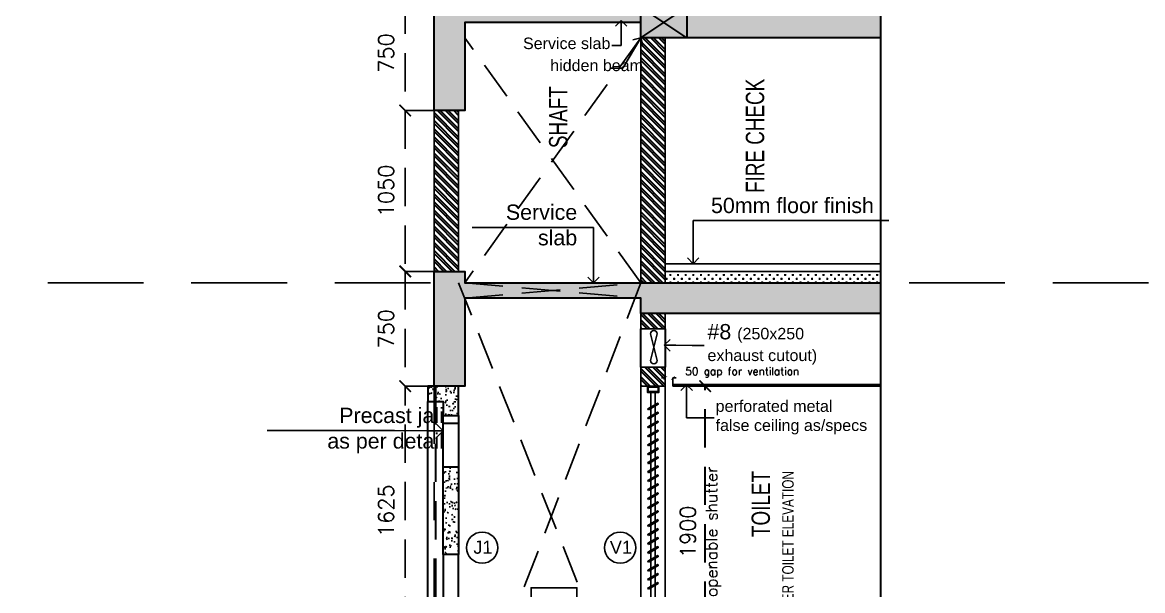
# Model space of a CAD drawing. Header units: millimetres. Extents: x 1066295 to 1300022, y -5734212 to -5454663.
# Drawn here: x 1200437 to 1207752, y -5492002 to -5488293 of the extents above; entities that cross this region are included whole.
import ezdxf
from ezdxf.enums import TextEntityAlignment as Align

# ---------------------------------------------------------------- set-up
doc = ezdxf.new("R2010")
doc.units = ezdxf.units.MM
doc.header["$LTSCALE"] = 1000
doc.header["$MEASUREMENT"] = 0
for name, pattern in [('AUDIT_D_120904163729-0', [0]), ('T9_PROFILE SECTIONS$0$( Hidden )', [0.375, 0.25, -0.125]), ('T9_PROFILE SECTIONS$0$AUDIT_D_120904163729-0', [0]), ('T9_PROFILE SECTIONS$0$HIDDEN', [0.375, 0.25, -0.125]), ('T9_PROFILE SECTIONS$0$HIDDEN2', [0.1875, 0.125, -0.0625]), ('T9_PROFILE SECTIONS$0$PHANTOM2', [1.25, 0.625, -0.125, 0.125, -0.125, 0.125, -0.125]), ('T9_PROFILE SECTIONS$0$T10(T7 IS SIMILAR BUT MIRROR) - DIMENSION & TEXTING$0$HIDDEN', [0.375, 0.25, -0.125])]:
    doc.linetypes.add(name, pattern=pattern)
doc.layers.get('0').update_dxf_attribs({"linetype": 'AUDIT_D_120904163729-0'})
for name, color, linetype in [('T9_PROFILE SECTIONS$0$A-BUILDING LINE TURNS HERE', 252, 'T9_PROFILE SECTIONS$0$PHANTOM2'), ('T9_PROFILE SECTIONS$0$A-FALSE CEILING', 1, 'T9_PROFILE SECTIONS$0$AUDIT_D_120904163729-0'), ('T9_PROFILE SECTIONS$0$A-SUNK SLAB', 251, 'T9_PROFILE SECTIONS$0$AUDIT_D_120904163729-0'), ('T9_PROFILE SECTIONS$0$a-wall', 6, 'Continuous'), ('T9_PROFILE SECTIONS$0$Elev 01', 8, 'Continuous'), ('T9_PROFILE SECTIONS$0$ELEV 5', 8, 'Continuous'), ('T9_PROFILE SECTIONS$0$F.F.L', 36, 'Continuous'), ('T9_PROFILE SECTIONS$0$HATCH', 8, 'Continuous'), ('T9_PROFILE SECTIONS$0$HATCH 150', 8, 'Continuous'), ('T9_PROFILE SECTIONS$0$Leader', 2, 'T9_PROFILE SECTIONS$0$AUDIT_D_120904163729-0'), ('T9_PROFILE SECTIONS$0$LEVEL', 7, 'Continuous'), ('T9_PROFILE SECTIONS$0$T10(T7 IS SIMILAR BUT MIRROR) - DIMENSION & TEXTING$0$A-DIMENSIONS', 2, 'T9_PROFILE SECTIONS$0$T10(T7 IS SIMILAR BUT MIRROR) - DIMENSION & TEXTING$0$HIDDEN'), ('T9_PROFILE SECTIONS$0$TEXT ROOM', 7, 'Continuous'), ('T9_PROFILE SECTIONS$0$TYPICAL UNITS$0$a-door-no', 104, 'Continuous'), ('T9_PROFILE SECTIONS$0$WINDOW DETAILS$0$a-dim', 1, 'Continuous'), ('T9_PROFILE SECTIONS$0$WINDOW DETAILS$0$Thin', 1, 'Continuous')]:
    doc.layers.add(name, color=color, linetype=linetype)
for name, color, linetype, lineweight in [('T9_PROFILE SECTIONS$0$A-DIMENSION', 2, 'Continuous', 35), ('T9_PROFILE SECTIONS$0$A-SLAB', 3, 'Continuous', 35), ('T9_PROFILE SECTIONS$0$a-Text', 4, 'Continuous', 0), ('T9_PROFILE SECTIONS$0$ele', 1, 'Continuous', 30), ('T9_PROFILE SECTIONS$0$ELE-1', 4, 'Continuous', 30), ('T9_PROFILE SECTIONS$0$NON-STRUCT -150', 230, 'Continuous', 30), ('T9_PROFILE SECTIONS$0$R0-18-10-2014-T1-1st Podium Floor Plan$0$Text', 7, 'Continuous', 0)]:
    doc.layers.add(name, color=color, linetype=linetype, lineweight=lineweight)
doc.styles.add('T9_PROFILE SECTIONS$0$ARIAL ARROW', font='arial.ttf')
doc.styles.add('T9_PROFILE SECTIONS$0$Romans 1', font='romans.shx', dxfattribs={"height": 100})
doc.styles.add('T9_PROFILE SECTIONS$0$RSP_TXT 500', font='swisscl.ttf', dxfattribs={"height": 250})
doc.styles.add('T9_PROFILE SECTIONS$0$TYPICAL UNITS$0$LODHA STANDERD', font='sanss___.ttf')
doc.dimstyles.new('T9_PROFILE SECTIONS$0$ALPINE S', dxfattribs={"dimscale": 0, "dimtxt": 100, "dimasz": 75, "dimexe": 0, "dimexo": 0, "dimgap": 75, "dimtad": 1, "dimdec": 0, "dimzin": 0, "dimdsep": 46, "dimtxsty": 'T9_PROFILE SECTIONS$0$Romans 1', "dimblk": 'T9_PROFILE SECTIONS$0$_ArchTick', "dimcen": 0.09, "dimclrd": 256, "dimclre": 256, "dimclrt": 7, "dimadec": 0, "dimazin": 0, "dimtfac": 1, "dimtdec": 0, "dimtofl": 0, "dimtmove": 1, "dimatfit": 0, "dimldrblk": 'T9_PROFILE SECTIONS$0$_Open90', "dimfxl": 1, "dimtolj": 1, "dimtzin": 0, "dimarcsym": 0})
pattern_1 = [(315, (-35451.59, 240579.79), (26.5165043, 26.5165043), []), (315, (-35451.59, 240562.112), (26.5165043, 26.5165043), [])]

# ---------------------------------------------------------------- blocks, each defined once
blk = doc.blocks.new('T9_PROFILE SECTIONS$0$_ArchTick')
at = {"color": 0, "linetype": 'ByBlock', "const_width": 0.15}
blk.add_lwpolyline([(-0.5, -0.5), (0.5, 0.5)], dxfattribs=at)
blk = doc.blocks.new('*D370')
at = {"layer": 'T9_PROFILE SECTIONS$0$A-DIMENSION', "linetype": 'T9_PROFILE SECTIONS$0$HIDDEN', "lineweight": -2, "transparency": 16777216}
for p, q in [((1168948.7, -5428765.3), (1169147.6, -5428765.3)), ((1168887.3, -5430665.3), (1169147.6, -5430665.3))]:
    blk.add_line(p, q, dxfattribs=at)
at = {"layer": 'T9_PROFILE SECTIONS$0$A-DIMENSION', "linetype": 'T9_PROFILE SECTIONS$0$HIDDEN', "transparency": 16777216}
blk.add_line((1169147.6, -5430665.3), (1169147.6, -5428765.3), dxfattribs=at)
at = {"layer": 'T9_PROFILE SECTIONS$0$A-DIMENSION', "linetype": 'ByBlock', "transparency": 16777216, "xscale": 75, "yscale": 75, "zscale": 75}
for p, rotation in [((1169147.6, -5428765.3), 90), ((1169147.6, -5430665.3), 270)]:
    blk.add_blockref('T9_PROFILE SECTIONS$0$_ArchTick', p, dxfattribs=dict(at, rotation=rotation))
at = {"layer": 'T9_PROFILE SECTIONS$0$A-DIMENSION', "color": 7, "linetype": 'ByBlock', "transparency": 16777216, "insert": (1169118.1, -5429715.4), "char_height": 100, "attachment_point": 5, "rotation": 90, "style": 'T9_PROFILE SECTIONS$0$Romans 1'}
blk.add_mtext('\\A1;1900 \\P{\\H0.75x;openable shutter}', dxfattribs=at)
blk = doc.blocks.new('T9_PROFILE SECTIONS$0$_Open90')
at = {"color": 0, "linetype": 'ByBlock', "lineweight": -2}
for p, q in [((0, 0), (-1, 0)), ((-0.5, 0.5), (0, 0)), ((0, 0), (-0.5, -0.5))]:
    blk.add_line(p, q, dxfattribs=at)
blk = doc.blocks.new('T9_PROFILE SECTIONS$0$TYPICAL UNITS$0$B-flat-33')
at = {"layer": 'T9_PROFILE SECTIONS$0$TYPICAL UNITS$0$a-door-no'}
blk.add_ellipse((14108, 1402), major_axis=(0, -181), ratio=0.999989, dxfattribs=at)
at = {"layer": 'T9_PROFILE SECTIONS$0$TYPICAL UNITS$0$a-door-no', "style": 'T9_PROFILE SECTIONS$0$TYPICAL UNITS$0$LODHA STANDERD', "oblique": 0, "width": 0.999989}
blk.add_attdef('OP1', text='', height=150, rotation=0.7592, dxfattribs=at).set_placement((14117, 1332), align=Align.CENTER)
blk = doc.blocks.new('*D365')
at = {"layer": 'T9_PROFILE SECTIONS$0$T10(T7 IS SIMILAR BUT MIRROR) - DIMENSION & TEXTING$0$A-DIMENSIONS', "linetype": 'T9_PROFILE SECTIONS$0$HIDDEN', "lineweight": -2, "transparency": 16777216}
for p, q in [((1167377.4, -5431015.3), (1167188.9, -5431015.3)), ((1167377.4, -5431765.3), (1167188.9, -5431765.3))]:
    blk.add_line(p, q, dxfattribs=at)
at = {"layer": 'T9_PROFILE SECTIONS$0$T10(T7 IS SIMILAR BUT MIRROR) - DIMENSION & TEXTING$0$A-DIMENSIONS', "lineweight": -2, "transparency": 16777216}
blk.add_line((1167188.9, -5431015.3), (1167188.9, -5431765.3), dxfattribs=at)
at = {"layer": 'T9_PROFILE SECTIONS$0$T10(T7 IS SIMILAR BUT MIRROR) - DIMENSION & TEXTING$0$A-DIMENSIONS', "linetype": 'ByBlock', "lineweight": -2, "transparency": 16777216, "xscale": 75, "yscale": 75, "zscale": 75}
for p, rotation in [((1167188.9, -5431015.3), 90), ((1167188.9, -5431765.3), 270)]:
    blk.add_blockref('T9_PROFILE SECTIONS$0$_ArchTick', p, dxfattribs=dict(at, rotation=rotation))
at = {"layer": 'T9_PROFILE SECTIONS$0$T10(T7 IS SIMILAR BUT MIRROR) - DIMENSION & TEXTING$0$A-DIMENSIONS', "color": 7, "linetype": 'ByBlock', "transparency": 16777216, "insert": (1167063.9, -5431390.3), "char_height": 100, "attachment_point": 5, "rotation": 90, "style": 'T9_PROFILE SECTIONS$0$Romans 1', "bg_fill": 3, "box_fill_scale": 1.25, "bg_fill_color": 256, "bg_fill_true_color": 13158600, "bg_fill_transparency": 0}
blk.add_mtext('\\A1;750', dxfattribs=at)
blk = doc.blocks.new('*D367')
at = {"layer": 'T9_PROFILE SECTIONS$0$T10(T7 IS SIMILAR BUT MIRROR) - DIMENSION & TEXTING$0$A-DIMENSIONS', "linetype": 'T9_PROFILE SECTIONS$0$HIDDEN', "lineweight": -2, "transparency": 16777216}
for p, q in [((1167462.4, -5428765.3), (1167188.9, -5428765.3)), ((1167387.4, -5430390.3), (1167188.9, -5430390.3))]:
    blk.add_line(p, q, dxfattribs=at)
at = {"layer": 'T9_PROFILE SECTIONS$0$T10(T7 IS SIMILAR BUT MIRROR) - DIMENSION & TEXTING$0$A-DIMENSIONS', "lineweight": -2, "transparency": 16777216}
blk.add_line((1167188.9, -5430390.3), (1167188.9, -5428765.3), dxfattribs=at)
at = {"layer": 'T9_PROFILE SECTIONS$0$T10(T7 IS SIMILAR BUT MIRROR) - DIMENSION & TEXTING$0$A-DIMENSIONS', "linetype": 'ByBlock', "lineweight": -2, "transparency": 16777216, "xscale": 75, "yscale": 75, "zscale": 75}
for p, rotation in [((1167188.9, -5428765.3), 90), ((1167188.9, -5430390.3), 270)]:
    blk.add_blockref('T9_PROFILE SECTIONS$0$_ArchTick', p, dxfattribs=dict(at, rotation=rotation))
at = {"layer": 'T9_PROFILE SECTIONS$0$T10(T7 IS SIMILAR BUT MIRROR) - DIMENSION & TEXTING$0$A-DIMENSIONS', "color": 7, "linetype": 'ByBlock', "transparency": 16777216, "insert": (1167063.9, -5429577.8), "char_height": 100, "attachment_point": 5, "rotation": 90, "style": 'T9_PROFILE SECTIONS$0$Romans 1', "bg_fill": 3, "box_fill_scale": 1.25, "bg_fill_color": 256, "bg_fill_true_color": 13158600, "bg_fill_transparency": 0}
blk.add_mtext('\\A1;1625', dxfattribs=at)
blk = doc.blocks.new('*D368')
at = {"layer": 'T9_PROFILE SECTIONS$0$T10(T7 IS SIMILAR BUT MIRROR) - DIMENSION & TEXTING$0$A-DIMENSIONS', "lineweight": -2, "transparency": 16777216}
for p, q in [((1168887.3, -5428711.2), (1168862.3, -5428711.2)), ((1168937.3, -5428711.2), (1168962.3, -5428711.2))]:
    blk.add_line(p, q, dxfattribs=at)
at = {"layer": 'T9_PROFILE SECTIONS$0$T10(T7 IS SIMILAR BUT MIRROR) - DIMENSION & TEXTING$0$A-DIMENSIONS', "linetype": 'T9_PROFILE SECTIONS$0$HIDDEN', "lineweight": -2, "transparency": 16777216}
for p, q in [((1168887.3, -5428765.3), (1168887.3, -5428711.2)), ((1168937.3, -5428753.3), (1168937.3, -5428711.2))]:
    blk.add_line(p, q, dxfattribs=at)
at = {"layer": 'T9_PROFILE SECTIONS$0$T10(T7 IS SIMILAR BUT MIRROR) - DIMENSION & TEXTING$0$A-DIMENSIONS', "linetype": 'ByBlock', "lineweight": -2, "transparency": 16777216, "xscale": 25, "yscale": 25, "zscale": 25}
blk.add_blockref('T9_PROFILE SECTIONS$0$_ArchTick', (1168887.3, -5428711.2), dxfattribs=at)
at = {"layer": 'T9_PROFILE SECTIONS$0$T10(T7 IS SIMILAR BUT MIRROR) - DIMENSION & TEXTING$0$A-DIMENSIONS', "color": 7, "linetype": 'ByBlock', "transparency": 16777216, "insert": (1169372.9, -5428675.4), "char_height": 100, "attachment_point": 5, "style": 'T9_PROFILE SECTIONS$0$Romans 1', "bg_fill": 3, "box_fill_scale": 1.25, "bg_fill_color": 256, "bg_fill_true_color": 13158600, "bg_fill_transparency": 0}
blk.add_mtext('\\A1;{\\H0.5x; 50 gap for ventilation}', dxfattribs=at)
at = {"layer": 'T9_PROFILE SECTIONS$0$T10(T7 IS SIMILAR BUT MIRROR) - DIMENSION & TEXTING$0$A-DIMENSIONS', "linetype": 'ByBlock', "lineweight": -2, "transparency": 16777216, "xscale": 25, "yscale": 25, "zscale": 25, "rotation": 180}
blk.add_blockref('T9_PROFILE SECTIONS$0$_ArchTick', (1168937.3, -5428711.2), dxfattribs=at)
blk = doc.blocks.new('*D833')
at = {"layer": 'T9_PROFILE SECTIONS$0$T10(T7 IS SIMILAR BUT MIRROR) - DIMENSION & TEXTING$0$A-DIMENSIONS', "linetype": 'T9_PROFILE SECTIONS$0$HIDDEN', "lineweight": -2, "transparency": 16777216}
for p, q in [((1204870.4, -5486470.1), (1204682, -5486470.1)), ((1204870.4, -5487520.1), (1204682, -5487520.1))]:
    blk.add_line(p, q, dxfattribs=at)
at = {"layer": 'T9_PROFILE SECTIONS$0$T10(T7 IS SIMILAR BUT MIRROR) - DIMENSION & TEXTING$0$A-DIMENSIONS', "lineweight": -2, "transparency": 16777216}
blk.add_line((1204682, -5486470.1), (1204682, -5487520.1), dxfattribs=at)
at = {"layer": 'T9_PROFILE SECTIONS$0$T10(T7 IS SIMILAR BUT MIRROR) - DIMENSION & TEXTING$0$A-DIMENSIONS', "linetype": 'ByBlock', "lineweight": -2, "transparency": 16777216, "xscale": 75, "yscale": 75, "zscale": 75}
for p, rotation in [((1204682, -5486470.1), 90), ((1204682, -5487520.1), 270)]:
    blk.add_blockref('T9_PROFILE SECTIONS$0$_ArchTick', p, dxfattribs=dict(at, rotation=rotation))
at = {"layer": 'T9_PROFILE SECTIONS$0$T10(T7 IS SIMILAR BUT MIRROR) - DIMENSION & TEXTING$0$A-DIMENSIONS', "color": 7, "linetype": 'ByBlock', "transparency": 16777216, "insert": (1204557, -5486995.1), "char_height": 100, "attachment_point": 5, "rotation": 90, "style": 'T9_PROFILE SECTIONS$0$Romans 1', "bg_fill": 3, "box_fill_scale": 1.25, "bg_fill_color": 256, "bg_fill_true_color": 13158600, "bg_fill_transparency": 0}
blk.add_mtext('\\A1;1050', dxfattribs=at)
blk = doc.blocks.new('*D834')
at = {"layer": 'T9_PROFILE SECTIONS$0$T10(T7 IS SIMILAR BUT MIRROR) - DIMENSION & TEXTING$0$A-DIMENSIONS', "linetype": 'T9_PROFILE SECTIONS$0$HIDDEN', "lineweight": -2, "transparency": 16777216}
for p, q in [((1204950.4, -5487520.1), (1204682, -5487520.1)), ((1204855.4, -5488270.1), (1204682, -5488270.1))]:
    blk.add_line(p, q, dxfattribs=at)
at = {"layer": 'T9_PROFILE SECTIONS$0$T10(T7 IS SIMILAR BUT MIRROR) - DIMENSION & TEXTING$0$A-DIMENSIONS', "lineweight": -2, "transparency": 16777216}
blk.add_line((1204682, -5487520.1), (1204682, -5488270.1), dxfattribs=at)
at = {"layer": 'T9_PROFILE SECTIONS$0$T10(T7 IS SIMILAR BUT MIRROR) - DIMENSION & TEXTING$0$A-DIMENSIONS', "linetype": 'ByBlock', "lineweight": -2, "transparency": 16777216, "xscale": 75, "yscale": 75, "zscale": 75}
for p, rotation in [((1204682, -5487520.1), 90), ((1204682, -5488270.1), 270)]:
    blk.add_blockref('T9_PROFILE SECTIONS$0$_ArchTick', p, dxfattribs=dict(at, rotation=rotation))
at = {"layer": 'T9_PROFILE SECTIONS$0$T10(T7 IS SIMILAR BUT MIRROR) - DIMENSION & TEXTING$0$A-DIMENSIONS', "color": 7, "linetype": 'ByBlock', "transparency": 16777216, "insert": (1204557, -5487895.1), "char_height": 100, "attachment_point": 5, "rotation": 90, "style": 'T9_PROFILE SECTIONS$0$Romans 1', "bg_fill": 3, "box_fill_scale": 1.25, "bg_fill_color": 256, "bg_fill_true_color": 13158600, "bg_fill_transparency": 0}
blk.add_mtext('\\A1;750', dxfattribs=at)
blk = doc.blocks.new('T9_PROFILE SECTIONS$0$B')
at = {"layer": 'T9_PROFILE SECTIONS$0$HATCH'}
h = blk.add_hatch(dxfattribs=at)
h.set_pattern_fill('ACET-2D-AR-CONC', color=256, scale=15, angle=270, style=0)
h.set_pattern_definition([(320, (-35451.59, 237579.79), (56.8664047, 67.7707421), [11.25, -123.75]), (265, (-35451.59, 237579.79), (110.1647147, -9.6381637), [9, -99]), (10.4514445, (-35452.37, 237570.82), (-18.8833355, 102.3694433), [9.5610288, -105.1713168]), (316.1842, (-35421.59, 237579.79), (91.8756695, 95.7541912), [16.875, -185.625]), (6.6356355, (-35423.66, 237566.45), (-18.0433002, 155.098745), [14.3415513, -157.757064]), (261.184164, (-35421.59, 237579.79), (163.918685, -25.4223465), [13.5, -148.5]), (291, (-35429.09, 237564.79), (82.592386, 31.7042466), [11.25, -123.75]), (236, (-35429.09, 237564.79), (91.679556, -61.8386414), [9, -99]), (341.4514447, (-35434.12, 237557.33), (33.1139531, 98.6891554), [9.5610285, -105.1713168]), (307.5, (-35451.59, 237579.79), (30.54807037, 23.44035882), [0, -97.8, 0, -100.5, 0, -99.375]), (277.5, (-35451.59, 237579.79), (53.0472573, 6.9838039), [0, -57.3, 0, -95.55, 0, -37.875]), (237.5, (-35451.59, 237613.24), (33.87903438, -21.58332527), [0, -37.5, 0, -117, 0, -155.25]), (227.5, (-35451.59, 237628.24), (51.7347507, -47.4061649), [0, -48.75, 0, -77.7, 0, -110.25])])
h.paths.add_polyline_path([(1167437.4, -5429864), (1167437.4, -5429291.6), (1167537.4, -5429291.6), (1167537.4, -5429864)])
edge = h.paths.add_edge_path()
edge.add_line((1167387.4, -5428765.3), (1167337.4, -5428765.3))
edge.add_line((1167337.4, -5428765.3), (1167337.4, -5428865.3))
edge.add_line((1167337.4, -5428865.3), (1167387.4, -5428865.3))
edge.add_line((1167387.4, -5428865.3), (1167437.4, -5428865.3))
edge.add_line((1167437.4, -5428865.3), (1167437.4, -5428955.3))
edge.add_line((1167437.4, -5428955.3), (1167537.4, -5428955.3))
edge.add_line((1167537.4, -5428955.3), (1167537.4, -5428765.3))
edge.add_line((1167537.4, -5428765.3), (1167387.4, -5428765.3))
edge.add_line((1167387.4, -5430390.3), (1167387.4, -5430390.3))
edge.add_line((1167387.4, -5430390.3), (1167337.4, -5430390.3))
edge.add_line((1167337.4, -5430390.3), (1167337.4, -5430290.3))
edge.add_line((1167337.4, -5430290.3), (1167387.4, -5430290.3))
edge.add_line((1167387.4, -5430290.3), (1167437.4, -5430290.3))
edge.add_line((1167437.4, -5430290.3), (1167437.4, -5430200.3))
edge.add_line((1167437.4, -5430200.3), (1167537.4, -5430200.3))
edge.add_line((1167537.4, -5430200.3), (1167537.4, -5430390.3))
edge.add_line((1167537.4, -5430390.3), (1167387.4, -5430390.3))
at = {"layer": 'T9_PROFILE SECTIONS$0$HATCH 150'}
h = blk.add_hatch(color=8, dxfattribs=at)
h.dxf.hatch_style = 1
h.paths.add_polyline_path([(1170292.4, -5431290.3), (1170292.4, -5431090.3), (1168927.3, -5431090.3), (1168727.3, -5431090.3), (1168727.3, -5431090.3), (1167577.4, -5431090.3), (1167577.4, -5431015.3), (1167377.4, -5431015.3), (1167377.4, -5431765.3), (1167577.4, -5431765.3), (1167577.4, -5431190.3), (1168727.3, -5431190.3), (1168727.3, -5431290.3)])
at = {"layer": 'T9_PROFILE SECTIONS$0$NON-STRUCT -150'}
h = blk.add_hatch(dxfattribs=at)
h.set_pattern_fill('ANSI32', color=8, scale=100, angle=270)
h.set_pattern_definition(pattern_1)
h.paths.add_polyline_path([(1168727.3, -5428390.3), (1168887.3, -5428390.3), (1168887.3, -5428290.3), (1168727.3, -5428290.3)])
h = blk.add_hatch(dxfattribs=at)
h.set_pattern_fill('ANSI32', color=8, scale=100, angle=270)
h.set_pattern_definition(pattern_1)
h.paths.add_polyline_path([(1168887.3, -5428640.3), (1168727.3, -5428640.3), (1168727.3, -5428765.3), (1168887.3, -5428765.3)])
at = {"layer": 'T9_PROFILE SECTIONS$0$A-FALSE CEILING', "linetype": 'ByBlock'}
for p, q in [((1170292.4, -5428753.3), (1168937.3, -5428753.3)), ((1168937.3, -5428765.3), (1168937.3, -5428753.3)), ((1170292.4, -5428765.3), (1168937.3, -5428765.3))]:
    blk.add_line(p, q, dxfattribs=at)
at = {"layer": 'T9_PROFILE SECTIONS$0$A-SLAB', "linetype": 'ByBlock'}
for p, q in [((1169027.3, -5431290.3), (1168727.3, -5431090.3)), ((1168727.3, -5431290.3), (1169027.3, -5431090.3))]:
    blk.add_line(p, q, dxfattribs=at)
blk.add_lwpolyline([(1170292.4, -5431290.3), (1168727.3, -5431290.3), (1168727.3, -5431190.3), (1167577.4, -5431190.3), (1167577.4, -5431765.3), (1167377.4, -5431765.3), (1167377.4, -5431015.3), (1167577.4, -5431015.3), (1167577.4, -5431090.3), (1168727.3, -5431090.3), (1168727.3, -5431090.3), (1168727.3, -5431090.3), (1168927.3, -5431090.3), (1168927.3, -5431090.3), (1170292.4, -5431090.3)], dxfattribs=at)
blk.add_lwpolyline([(1168727.3, -5431090.3), (1169027.3, -5431090.3), (1169027.3, -5431290.3), (1168727.3, -5431290.3)], close=True, dxfattribs=at)
at = {"layer": 'T9_PROFILE SECTIONS$0$a-wall', "linetype": 'ByBlock'}
for points in [[(1168727.3, -5428390.3), (1168727.3, -5428290.3), (1168887.3, -5428290.3), (1168887.3, -5428390.3)], [(1168727.3, -5428390.3), (1168887.3, -5428390.3)], [(1168887.3, -5428640.3), (1168887.3, -5428765.3), (1168727.3, -5428765.3), (1168727.3, -5428640.3)], [(1168887.3, -5428640.3), (1168727.3, -5428640.3)]]:
    blk.add_lwpolyline(points, dxfattribs=at)
at = {"layer": 'T9_PROFILE SECTIONS$0$ele', "color": 3}
blk.add_lwpolyline([(1167387.4, -5428765.3), (1167387.4, -5428765.3), (1167337.4, -5428765.3), (1167337.4, -5428865.3), (1167387.4, -5428865.3), (1167437.4, -5428865.3), (1167437.4, -5428955.3), (1167537.4, -5428955.3), (1167537.4, -5428765.3), (1167387.4, -5428765.3)], dxfattribs=at)
blk.add_lwpolyline([(1167437.4, -5429864), (1167437.4, -5429291.6), (1167537.4, -5429291.6), (1167537.4, -5429864)], close=True, dxfattribs=at)
at = {"layer": 'T9_PROFILE SECTIONS$0$ELE-1', "color": 5, "linetype": 'T9_PROFILE SECTIONS$0$HIDDEN'}
blk.add_line((1167387.4, -5428765.3), (1167387.4, -5430390.3), dxfattribs=at)
at = {"layer": 'T9_PROFILE SECTIONS$0$ELE-1', "color": 5}
for p, q in [((1167337.4, -5430290.3), (1167337.4, -5428865.3)), ((1167437.4, -5429291.6), (1167437.4, -5428955.3)), ((1167537.4, -5428955.3), (1167537.4, -5429291.6)), ((1167437.4, -5429005.9), (1167537.4, -5429005.9)), ((1167437.4, -5429864), (1167437.4, -5430200.3)), ((1167537.4, -5430200.3), (1167537.4, -5429864))]:
    blk.add_line(p, q, dxfattribs=at)
at = {"layer": 'T9_PROFILE SECTIONS$0$Elev 01', "linetype": 'ByBlock'}
for points in [[(1168727.3, -5430665.3), (1168887.3, -5430665.3), (1168887.3, -5428765.3), (1168727.3, -5428765.3)], [(1168776.7, -5428920), (1168841.6, -5428882.5), (1168837.6, -5428875.5), (1168772.7, -5428913)], [(1168776.7, -5428978.5), (1168841.6, -5428941), (1168837.6, -5428934), (1168772.7, -5428971.5)], [(1168776.7, -5429037), (1168841.6, -5428999.5), (1168837.6, -5428992.5), (1168772.7, -5429030)], [(1168776.7, -5429095.5), (1168841.6, -5429058), (1168837.6, -5429051), (1168772.7, -5429088.5)], [(1168776.7, -5429154), (1168841.6, -5429116.5), (1168837.6, -5429109.5), (1168772.7, -5429147)], [(1168776.7, -5429212.5), (1168841.6, -5429175), (1168837.6, -5429168), (1168772.7, -5429205.5)], [(1168776.7, -5429271), (1168841.6, -5429233.5), (1168837.6, -5429226.5), (1168772.7, -5429264)], [(1168776.7, -5429329.5), (1168841.6, -5429292), (1168837.6, -5429285), (1168772.7, -5429322.5)], [(1168776.7, -5429388), (1168841.6, -5429350.5), (1168837.6, -5429343.5), (1168772.7, -5429381)], [(1168776.7, -5429446.5), (1168841.6, -5429409), (1168837.6, -5429402), (1168772.7, -5429439.5)], [(1168776.7, -5429505), (1168841.6, -5429467.5), (1168837.6, -5429460.5), (1168772.7, -5429498)], [(1168776.7, -5429563.5), (1168841.6, -5429526), (1168837.6, -5429519), (1168772.7, -5429556.5)], [(1168776.7, -5429622), (1168841.6, -5429584.5), (1168837.6, -5429577.5), (1168772.7, -5429615)], [(1168776.7, -5429680.5), (1168841.6, -5429643), (1168837.6, -5429636), (1168772.7, -5429673.5)], [(1168776.7, -5429739), (1168841.6, -5429701.5), (1168837.6, -5429694.5), (1168772.7, -5429732)], [(1168776.7, -5429797.5), (1168841.6, -5429760), (1168837.6, -5429753), (1168772.7, -5429790.5)], [(1168776.7, -5429856), (1168841.6, -5429818.5), (1168837.6, -5429811.5), (1168772.7, -5429849)], [(1168776.7, -5429914.5), (1168841.6, -5429877), (1168837.6, -5429870), (1168772.7, -5429907.5)], [(1168776.7, -5429973), (1168841.6, -5429935.5), (1168837.6, -5429928.5), (1168772.7, -5429966)], [(1168776.7, -5430031.5), (1168841.6, -5429994), (1168837.6, -5429987), (1168772.7, -5430024.5)], [(1168776.7, -5430090), (1168841.6, -5430052.5), (1168837.6, -5430045.5), (1168772.7, -5430083)]]:
    blk.add_lwpolyline(points, close=True, dxfattribs=at)
at = {"layer": 'T9_PROFILE SECTIONS$0$ELEV 5', "linetype": 'T9_PROFILE SECTIONS$0$HIDDEN'}
for p, q in [((1168727.3, -5431090.3), (1167537.4, -5428090.3)), ((1168727.3, -5428090.3), (1167577.4, -5431090.3))]:
    blk.add_line(p, q, dxfattribs=at)
at = {"layer": 'T9_PROFILE SECTIONS$0$F.F.L', "linetype": 'Continuous', "ltscale": 0.1}
blk.add_lwpolyline([(1168010.4, -5430780.2), (1168310.4, -5430780.2), (1168310.4, -5430080.2), (1168010.4, -5430080.2)], close=True, dxfattribs=at)
at = {"layer": 'T9_PROFILE SECTIONS$0$NON-STRUCT -150', "color": 8}
for p, q in [((1168727.3, -5428640.3), (1168727.3, -5428390.3)), ((1168887.3, -5428390.3), (1168887.3, -5428640.3))]:
    blk.add_line(p, q, dxfattribs=at)
at = {"layer": 'T9_PROFILE SECTIONS$0$WINDOW DETAILS$0$a-dim', "ltscale": 30}
for p, q in [((1168793.5, -5430625.3), (1168793.5, -5428805.3)), ((1168821.2, -5430625.3), (1168821.2, -5428805.3))]:
    blk.add_line(p, q, dxfattribs=at)
for points in [[(1168770.6, -5428765.3), (1168846.1, -5428765.3), (1168846.1, -5428805.3), (1168770.6, -5428805.3)], [(1168775.6, -5428770.3), (1168841.1, -5428770.3), (1168841.1, -5428800.3), (1168775.6, -5428800.3)]]:
    blk.add_lwpolyline(points, close=True, dxfattribs=at)
at = {"layer": 'T9_PROFILE SECTIONS$0$WINDOW DETAILS$0$Thin'}
for p, q in [((1168790.7, -5428422.7), (1168834.4, -5428597.3)), ((1168834.4, -5428422.7), (1168790.7, -5428597.3))]:
    blk.add_line(p, q, dxfattribs=at)
for centre, start, end in [((1168812.6, -5428422.7), 0, 180), ((1168812.6, -5428597.3), 180, 0)]:
    blk.add_arc(centre, 21.8, start, end, dxfattribs=at)
at = {"layer": 'T9_PROFILE SECTIONS$0$TEXT ROOM', "ltscale": 0.1, "xscale": 0.5625, "yscale": 0.5625, "zscale": 0.5625}
for p, values in [((1159755.8, -5430607.6), {'OP1': 'J1'}), ((1160657.4, -5430607.6), {'OP1': 'V1'})]:
    blk.add_blockref('T9_PROFILE SECTIONS$0$TYPICAL UNITS$0$B-flat-33', p, dxfattribs=at).add_auto_attribs(values)
at = {"layer": 'T9_PROFILE SECTIONS$0$a-Text', "insert": (1169450.6, -5429318.9), "char_height": 120, "width": 1106.248, "attachment_point": 3, "rotation": 90, "style": 'T9_PROFILE SECTIONS$0$RSP_TXT 500'}
blk.add_mtext('TOILET\\P{\\H0.625x;*REFER TOILET ELEVATION}', dxfattribs=at)
at = {"layer": 'T9_PROFILE SECTIONS$0$R0-18-10-2014-T1-1st Podium Floor Plan$0$Text', "style": 'T9_PROFILE SECTIONS$0$ARIAL ARROW'}
for s, insert, char_height, width, attachment_point in [('#8 {\\H0.75x;(250x250 exhaust cutout)}', (1169162.7, -5428359.2, 0), 100, 856.031, 1), ('Precast jali \\Pas per detail', (1167441.2, -5428905.5, 0), 100, 1131.401, 3), ('perforated metal false ceiling as/specs', (1169215.9, -5428857.3, 0), 75, 992.409, 1), ('Service slab  ', (1168528.8, -5431289.4), 75, 774.719, 3), ('hidden beam', (1168741.7, -5431433.2), 75, 807.719, 3)]:
    blk.add_mtext(s, dxfattribs=dict(at, insert=insert, char_height=char_height, width=width, attachment_point=attachment_point))
at = {"layer": 'T9_PROFILE SECTIONS$0$A-DIMENSION', "linetype": 'ByBlock'}
dim = blk.add_linear_dim(base=(1169147.6, -5428765.3), p1=(1168887.3, -5430665.3), p2=(1168948.7, -5428765.3), angle=90, text='<> \\P{\\H0.75x;openable shutter}', dimstyle='T9_PROFILE SECTIONS$0$ALPINE S', override={"dimscale": 1, "dimfxl": 5, "dimlwd": 65535, "dimarcsym": 1}, dxfattribs=at)
dim.commit()
dim.dimension.update_dxf_attribs({"geometry": '*D370', "text_midpoint": (1169326.4, -5429715.4), "dimtype": 128})
at = {"layer": 'T9_PROFILE SECTIONS$0$Leader'}
for points, override in [([(1168880.6, -5428498), (1169062.8, -5428498.3), (1169141.4, -5428498.3)], {"dimscale": 1, "dimtad": 0}), ([(1169026.4, -5428755.7, 0), (1169026.6, -5428972, 0), (1169205.9, -5428972, 0)], {"dimscale": 1, "dimtad": 0}), ([(1167437.4, -5429056.3), (1167119.9, -5429054.9), (1166286.8, -5429054.9)], {"dimscale": 1, "dimasz": 100, "dimtad": 0}), ([(1168599.1, -5431177.2), (1168599.1, -5431340.2), (1168537.4, -5431340.2)], {"dimscale": 1, "dimtad": 0}), ([(1168727.3, -5431290.3), (1168610.6, -5431489.1), (1168532.1, -5431489.1)], {"dimscale": 1, "dimtad": 0})]:
    blk.add_leader(points, dimstyle='T9_PROFILE SECTIONS$0$ALPINE S', override=override, dxfattribs=at)
at = {"layer": 'T9_PROFILE SECTIONS$0$T10(T7 IS SIMILAR BUT MIRROR) - DIMENSION & TEXTING$0$A-DIMENSIONS', "linetype": 'ByBlock'}
dim = blk.add_linear_dim(base=(1168887.3, -5428711.2), p1=(1168937.3, -5428753.3), p2=(1168887.3, -5428765.3), text='{\\H0.5x; <> gap for ventilation}', dimstyle='T9_PROFILE SECTIONS$0$ALPINE S', override={"dimscale": 1, "dimasz": 25, "dimfxl": 5, "dimtfill": 1, "dimarcsym": 1}, dxfattribs=at)
dim.commit()
dim.dimension.update_dxf_attribs({"geometry": '*D368', "text_midpoint": (1169372.9, -5428783.7), "dimtype": 128})
for base, p1, p2, picture, middle in [((1167188.9, -5428765.3), (1167387.4, -5430390.3), (1167462.4, -5428765.3), '*D367', (1167063.9, -5429577.8)), ((1167188.9, -5431765.3), (1167377.4, -5431015.3), (1167377.4, -5431765.3), '*D365', (1167063.9, -5431390.3))]:
    dim = blk.add_linear_dim(base=base, p1=p1, p2=p2, angle=90, dimstyle='T9_PROFILE SECTIONS$0$ALPINE S', override={"dimscale": 1, "dimfxl": 5, "dimtfill": 1, "dimarcsym": 1}, dxfattribs=at)
    dim.commit()
    dim.dimension.update_dxf_attribs({"geometry": picture, "text_midpoint": middle})
blk = doc.blocks.new('T9_PROFILE SECTIONS')
at = {"layer": 'T9_PROFILE SECTIONS$0$A-SUNK SLAB', "linetype": 'ByBlock'}
h = blk.add_hatch(dxfattribs=at)
h.set_pattern_fill('CROSS', color=256, scale=100)
h.set_pattern_definition([(0, (-1131813.092, 5701082.943), (25, 25), [12.5, -37.5]), (90, (-1131806.842, 5701076.693), (-25, 25), [12.5, -37.5])])
h.paths.add_polyline_path([(1207785.4618, -5487595.0577), (1207785.4618, -5487520.0577), (1206380.3889, -5487520.0577), (1206380.3889, -5487595.0577)])
at = {"layer": 'T9_PROFILE SECTIONS$0$HATCH 150'}
h = blk.add_hatch(color=8, dxfattribs=at)
h.dxf.hatch_style = 1
h.paths.add_polyline_path([(1205070.4033, -5487695.0531), (1206220.3889, -5487695.0531), (1206220.3889, -5487795.0531), (1207785.4618, -5487795.0531), (1207785.4618, -5487595.0531), (1206420.3889, -5487595.0531), (1206220.3889, -5487595.0531), (1205070.4033, -5487595.0531), (1205070.4033, -5487520.0531), (1204870.4033, -5487520.0531), (1204870.4033, -5488270.0531), (1205070.4033, -5488270.0531)])
at = {"layer": 'T9_PROFILE SECTIONS$0$NON-STRUCT -150'}
h = blk.add_hatch(dxfattribs=at)
h.set_pattern_fill('ANSI32', color=8, scale=100, angle=270)
h.set_pattern_definition([(315, (2041.455, 130075), (26.5165043, 26.5165043), []), (315, (2041.455, 130057.323), (26.5165043, 26.5165043), [])])
h.paths.add_polyline_path([(1206220.3889, -5485995.0531), (1206380.3889, -5485995.0531), (1206380.3889, -5487595.0577), (1206220.3889, -5487595.0577)])
h = blk.add_hatch(dxfattribs=at)
h.set_pattern_fill('ANSI32', color=8, scale=100, angle=270)
h.paths.add_polyline_path([(1205030.4033, -5487520.0577), (1204870.4033, -5487520.0577), (1204870.4033, -5486470.0577), (1205030.4033, -5486470.0577)])
at = {"layer": 'T9_PROFILE SECTIONS$0$A-BUILDING LINE TURNS HERE', "ltscale": 2}
blk.add_line((1204870.4033, -5454895.1209, -0.01), (1204870.4033, -5549694.6717, -0.01), dxfattribs=at)
at = {"layer": 'T9_PROFILE SECTIONS$0$A-SLAB', "linetype": 'ByBlock', "elevation": -0.01}
blk.add_lwpolyline([(1207785.4618, -5487795.0531), (1206220.3889, -5487795.0531), (1206220.3889, -5487695.0531), (1205070.4033, -5487695.0531), (1205070.4033, -5488270.0531), (1204870.4033, -5488270.0531), (1204870.4033, -5487520.0531), (1205070.4033, -5487520.0531), (1205070.4033, -5487595.0531), (1206220.3889, -5487595.0531), (1206220.3889, -5487595.0531), (1206220.3889, -5487595.0531), (1206420.3889, -5487595.0531), (1206420.3889, -5487595.0531), (1207785.4618, -5487595.0531)], dxfattribs=at)
at = {"layer": 'T9_PROFILE SECTIONS$0$A-SUNK SLAB', "linetype": 'ByBlock', "elevation": -0.01}
blk.add_lwpolyline([(1207785.4618, -5487520.0577), (1206380.3889, -5487520.0577), (1206380.3889, -5487595.0577), (1207785.4618, -5487595.0577)], dxfattribs=at)
at = {"layer": 'T9_PROFILE SECTIONS$0$a-wall', "linetype": 'ByBlock', "elevation": -0.01}
for points in [[(1206220.3889, -5485995.0531), (1206380.3889, -5485995.0531), (1206380.3889, -5487595.0577), (1206220.3889, -5487595.0577)], [(1205030.4033, -5487520.0577), (1204870.4033, -5487520.0577), (1204870.4033, -5486470.0577), (1205030.4033, -5486470.0577)], [(1206220.3889, -5487795.0531), (1206380.3889, -5487795.0531), (1206380.3889, -5488270.0531), (1206220.3889, -5488270.0531)]]:
    blk.add_lwpolyline(points, close=True, dxfattribs=at)
at = {"layer": 'T9_PROFILE SECTIONS$0$F.F.L', "linetype": 'Continuous', "ltscale": 0.1, "elevation": -0.01}
blk.add_lwpolyline([(1206380.3889, -5487470.0577), (1207785.4618, -5487470.0577)], dxfattribs=at)
at = {"layer": 'T9_PROFILE SECTIONS$0$LEVEL', "color": 1, "linetype": 'T9_PROFILE SECTIONS$0$HIDDEN2', "ltscale": 5}
blk.add_line((1261097.5948, -5487595.054, -0.01), (1103452.4742, -5487595.054, -0.01), dxfattribs=at)
at = {"layer": 'T9_PROFILE SECTIONS$0$a-Text', "insert": (1206906.0578, -5486263.3707, -0.01), "char_height": 120, "attachment_point": 3, "rotation": 90, "style": 'T9_PROFILE SECTIONS$0$RSP_TXT 500'}
blk.add_mtext_dynamic_manual_height_columns('FIRE CHECK', width=1106.247749, gutter_width=500, heights=[0], dxfattribs=at)
at = {"layer": 'T9_PROFILE SECTIONS$0$R0-18-10-2014-T1-1st Podium Floor Plan$0$Text', "char_height": 100, "style": 'T9_PROFILE SECTIONS$0$ARIAL ARROW'}
for s, insert, width, attachment_point in [('50mm floor finish   ', (1206678.8655, -5487039.7418, -0.01), 1133.401091, 1), ('Service slab  ', (1205805.1226, -5487083.6086, -0.01), 639.998241, 3)]:
    blk.add_mtext(s, dxfattribs=dict(at, insert=insert, width=width, attachment_point=attachment_point))
at = {"layer": 'T9_PROFILE SECTIONS$0$Leader'}
blk.add_leader([(1206562.229, -5487470.0577, -0.0201), (1206562.229, -5487189.1382, -0.0201), (1207839.8007, -5487189.1382, -0.0201)], dimstyle='T9_PROFILE SECTIONS$0$ALPINE S', override={"dimscale": 1, "dimtad": 0}, dxfattribs=at)
at = {"linetype": 'ByBlock'}
blk.add_blockref('T9_PROFILE SECTIONS$0$B', (37493.0457, -54704.789, -0.01), dxfattribs=at)
at = {"layer": 'T9_PROFILE SECTIONS$0$ELEV 5', "linetype": 'T9_PROFILE SECTIONS$0$HIDDEN'}
for p, q in [((1206220.3889, -5485995.0531, -0.01), (1205070.4033, -5487595.0531, -0.01)), ((1206220.3889, -5487595.0531, -0.01), (1205070.4033, -5485995.0531, -0.01))]:
    blk.add_line(p, q, dxfattribs=at)
at = {"layer": 'T9_PROFILE SECTIONS$0$a-Text', "insert": (1205742.9466, -5486715.3415, -0.01), "char_height": 120, "width": 1106.247749, "attachment_point": 7, "rotation": 90, "style": 'T9_PROFILE SECTIONS$0$RSP_TXT 500'}
blk.add_mtext('SHAFT', dxfattribs=at)
at = {"linetype": 'ByBlock'}
blk.add_blockref('T9_PROFILE SECTIONS$0$B', (37493.0457, -59504.789, -0.01), dxfattribs=at)
at = {"linetype": 'T9_PROFILE SECTIONS$0$( Hidden )'}
for p, q in [((1205070.4033, -5487695.8478, -0.01), (1206220.3889, -5487595.0531, -0.01)), ((1205070.4033, -5487595.0531, -0.01), (1206220.3889, -5487695.0531, -0.01))]:
    blk.add_line(p, q, dxfattribs=at)
at = {"layer": 'T9_PROFILE SECTIONS$0$A-SLAB', "linetype": 'ByBlock', "elevation": -0.01}
blk.add_lwpolyline([(1207785.4618, -5456527.4746), (1207785.4618, -5503651.1946), (1207581.0849, -5503651.1946), (1207581.0849, -5503729.6542), (1208141.3369, -5503729.6542), (1208141.3369, -5503844.691), (1207785.4618, -5503844.691), (1207785.4618, -5546862.6573)], dxfattribs=at)
at = {"layer": 'T9_PROFILE SECTIONS$0$T10(T7 IS SIMILAR BUT MIRROR) - DIMENSION & TEXTING$0$A-DIMENSIONS', "linetype": 'ByBlock'}
dim = blk.add_linear_dim(base=(1204681.9555, -5487520.0531, -0.01), p1=(1204870.4033, -5486470.0531, -0.01), p2=(1204870.4033, -5487520.0531, -0.01), angle=90, dimstyle='T9_PROFILE SECTIONS$0$ALPINE S', override={"dimscale": 1, "dimfxl": 5, "dimtfill": 1, "dimarcsym": 1}, dxfattribs=at)
dim.commit()
dim.dimension.update_dxf_attribs({"geometry": '*D833', "text_midpoint": (1204556.9555, -5486995.0531, -0.01)})
at = {"layer": 'T9_PROFILE SECTIONS$0$Leader'}
blk.add_leader([(1205911.0476, -5487595.0531, -0.01), (1205911.0476, -5487233.005, -0.01), (1205119.4448, -5487233.005, -0.01)], dimstyle='T9_PROFILE SECTIONS$0$ALPINE S', override={"dimscale": 1, "dimtad": 0}, dxfattribs=at)
at = {"layer": 'T9_PROFILE SECTIONS$0$T10(T7 IS SIMILAR BUT MIRROR) - DIMENSION & TEXTING$0$A-DIMENSIONS', "linetype": 'ByBlock'}
dim = blk.add_linear_dim(base=(1204681.9555, -5488270.0531, -0.01), p1=(1204950.4033, -5487520.0577, -0.01), p2=(1204855.4277, -5488270.0531, -0.01), angle=90, dimstyle='T9_PROFILE SECTIONS$0$ALPINE S', override={"dimscale": 1, "dimfxl": 5, "dimtfill": 1, "dimarcsym": 1}, dxfattribs=at)
dim.commit()
dim.dimension.update_dxf_attribs({"geometry": '*D834', "text_midpoint": (1204556.9555, -5487895.0554, -0.01)})

msp = doc.modelspace()

# ---------------------------------------------------------------- block references
at = {"linetype": 'ByBlock'}
msp.add_blockref('T9_PROFILE SECTIONS', (-1745.2, -2398.4, 0.4), dxfattribs=at)

doc.saveas('drawing.dxf')
